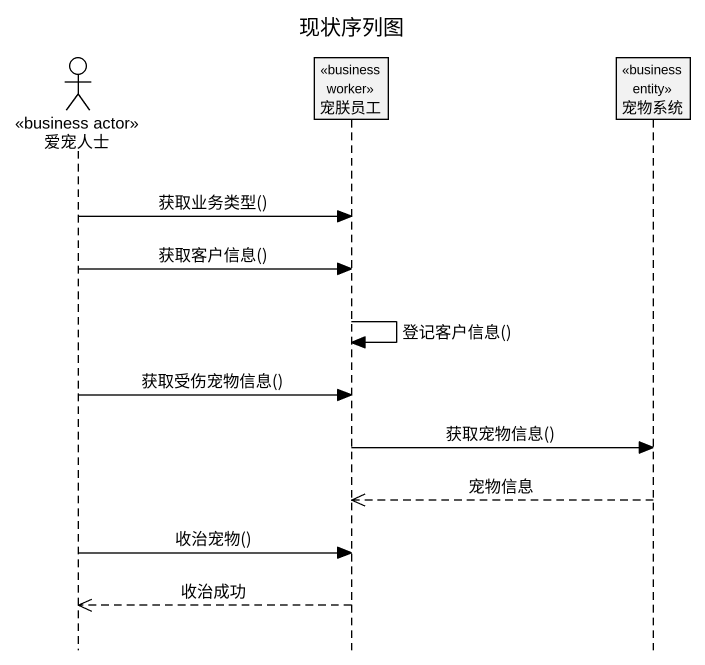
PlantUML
@startuml
title 现状序列图
hide footbox
actor 爱宠人士 <<business actor>>
participant 宠朕员工 <<business worker>>
participant 宠物系统 <<business entity>>

爱宠人士 -> 宠朕员工 : 获取业务类型()
爱宠人士 -> 宠朕员工 : 获取客户信息()
宠朕员工 -> 宠朕员工 : 登记客户信息()
爱宠人士 -> 宠朕员工 : 获取受伤宠物信息()
宠朕员工 -> 宠物系统 : 获取宠物信息()
宠物系统 -->> 宠朕员工 : 宠物信息
爱宠人士 -> 宠朕员工 : 收治宠物()
宠朕员工 -->> 爱宠人士 : 收治成功
@enduml
